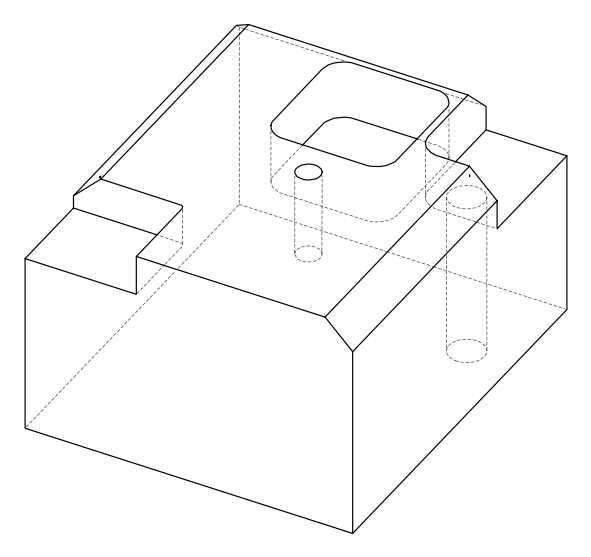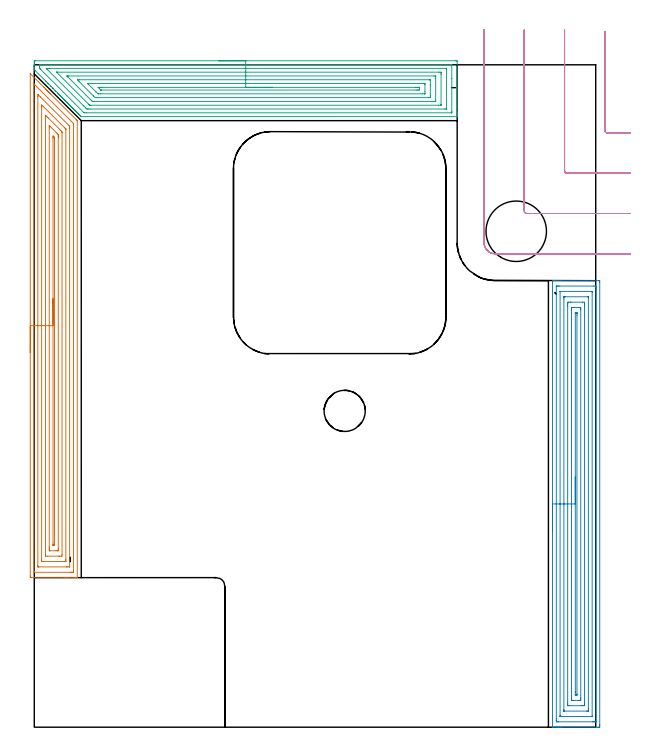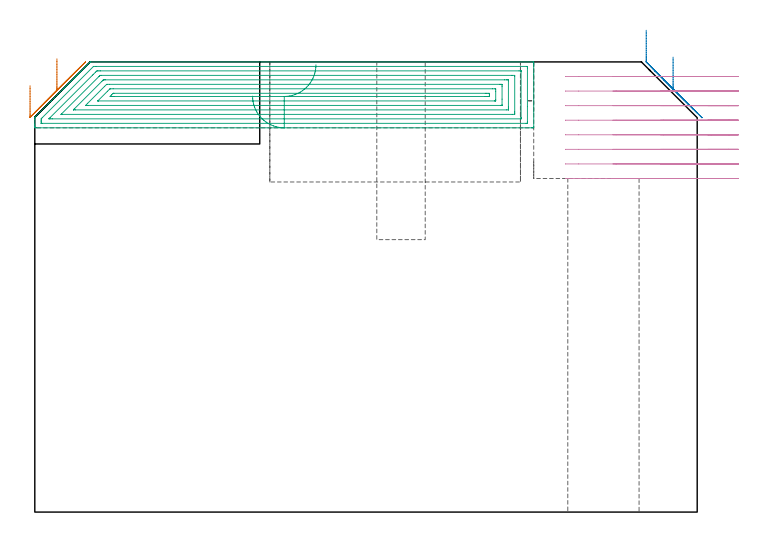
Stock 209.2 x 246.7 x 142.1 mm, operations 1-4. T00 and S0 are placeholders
(PLAN: 12 operations, 9 tool changes, 88.6 min)
(1 AREA_MILL | FG_CHAMFER_SURFACE | UGT0205_001 | 10.24 min | 30293 mm3)
(2 AREA_MILL_1 | FG_CHAMFER_SURFACE_1 | UGT0205_001 | 9.53 min | 26939 mm3)
(3 AREA_MILL_2 | FG_CHAMFER_SURFACE_2 | UGT0205_001 | 9.88 min | 33624 mm3)
(4 MILL_CORNER_NOTCH_RECTANGULAR | CORNER_NOTCH_RECTANGULAR | UGT0201_094 | Follow Part, ap 5, ae 75% | 6.69 min | 148172 mm3)
(5 MILL_CORNER_NOTCH_RECTANGULAR_1 | CORNER_NOTCH_RECTANGULAR_1 | NXT0201_008 | Follow Part, ap 1.5, ae 75% | 41.81 min | 101212 mm3)
(6 MILL_RECTANGULAR_POCKET | POCKET_RECTANGULAR_STRAIGHT | UGT0201_094 | Follow Part, ap 5, ae 75% | 7.88 min | 242034 mm3)
(7 MILL_BLIND_HOLE_FROM_SOLID_MATERIAL | STEP1POCKET | NXT0201_011 | Spiral | 0.95 min | 10315 mm3)
(8 SPOT_DRILL | STEP1HOLE | NXT0321_9005460120000 | 0.06 min | 178 mm3)
(9 DRILL_BLIND_HOLE_INTO_CENTER | STEP1HOLE | NXT0301_067 | 0.07 min | 830 mm3)
(10 GUN_DRILL_THROUGH_HOLE | STEP1HOLE | UGT0307_006 | 0.52 min | 5840 mm3)
(11 DRILL_TO_ENLARGE_THROUGH_HOLE | STEP1HOLE | NXT0301_104 | 0.45 min | 9352 mm3)
(12 DRILL_TO_ENLARGE_THROUGH_HOLE_1 | STEP1HOLE | UGT0301_054 | 0.47 min | 25652 mm3)
(TOOL UGT0205_001 | Chamfer Mill 20 x 3 x 45 deg. | D20 FL50 Z2)
(TOOL UGT0201_094 | End mill 20 mm | D20 FL38 Z4)
(TOOL NXT0201_008 | ENDMILL 6mm [2P460-0600-NA 1630] | D6 FL26 Z6)
(TOOL NXT0201_011 | ENDMILL 12mm [2P460-1200-NA 1630] | D12 FL38 Z6)
(TOOL NXT0321_9005460120000 | NC Spot Drill, 142deg, 12mm, Carbide, Uncoated | D12 PA142 FL30 Z2)
(TOOL NXT0301_067 | Carbide Drill 9.6mm [860.1-0960-029A1-MM 2214] | D9.6 PA140 FL47 Z2)
(TOOL UGT0307_006 | Gun Drill 9 mm | D9 PA130 FL24 Z1)
(TOOL NXT0301_104 | Carbide Drill 14mm [860.1-1400-112A1-MM 2214] | D14 PA140 FL123 Z2)
(TOOL UGT0301_054 | Twist Drill 22.5 mm | D22.5 PA118 FL155 Z2)
(OP 1 AREA_MILL)
G17 G21 G94 G90
T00 M6
G54
G17 G0 G90 X-1.5 Y139.55 S1061 M3
G43 Z152.1 H0
Z134.6
G94 G1 Y139.588 Z133.728 F250.
Y139.702 Z132.864
Y139.891 Z132.012
Y140.153 Z131.18
Y140.487 Z130.374
Y140.89 Z129.6
Y141.358 Z128.864
Y141.89 Z128.172
Y142.479 Z127.529
Y143.122 Z126.94
Y143.814 Z126.408
Y144.55 Z125.94
Y145.324 Z125.537
Y146.13 Z125.203
Y146.962 Z124.941
Y147.813 Z124.752
Y148.678 Z124.638
Y149.55 Z124.6
X-1.499 Y243.391 Z124.599
X-1.497 Y243.392 Z124.601
X-1.492 Y243.391 Z124.607
X3.383 Y238.517 Z129.483
X3.737 Y238.165 Z129.833
X4.222 Y237.678 Z130.322
X4.458 Y237.443 Z130.556
X4.615 Y237.287 Z130.71
X4.767 Y237.134 Z130.865
X4.905 Y236.996 Z131.002
X5.054 Y236.848 Z131.15
X5.199 Y236.702 Z131.297
X5.351 Y236.55 Z131.449
X5.494 Y236.409 Z131.589
X5.632 Y236.269 Z131.729
X5.797 Y236.104 Z131.895
X5.933 Y235.969 Z132.029
X6.064 Y235.837 Z132.162
X15.612 Y226.289 Z141.711
X15.959 Y225.94 Z142.056
X15.995 Y225.895 Z142.091
X16. Y225.843 Z142.1
Y55.857
X15.998 Y55.71 Z142.089
X15.859 Y55.703 Z141.951
X15.713 Y55.7 Z141.812
X15.334 Z141.434
X14.715 Z140.81
X12.649 Z138.746
X12.08 Z138.175
X11.486 Z137.582
X-1.093 Z125.004
X-1.381 Y55.703 Z124.717
X-1.492 Y55.71 Z124.605
X-1.499 Y55.823 Z124.599
X-1.5 Y56.303 Z124.6
Y149.55
X-0.086 Z126.014
X-0.085 Y239.095 Z126.015
X-0.084 Y239.227 Z126.016
X-0.08 Y239.469 Z126.02
X-0.079 Y239.513 Z126.021
X-0.048 Y239.488 Z126.052
X-0.005 Y239.45 Z126.095
X0.222 Y239.227 Z126.322
X13.837 Y225.612 Z139.937
X14.49 Y224.95 Z140.59
X14.579 Y224.85 Z140.679
X14.581 Y224.76 Z140.681
X14.584 Y224.57 Z140.684
X14.586 Y224.19 Z140.686
Y224.058
X14.585 Y58.22 Z140.685
X14.584 Y58.088 Z140.684
X14.579 Y57.718 Z140.679
X14.214 Y57.705 Z140.314
X13.837 Y57.702 Z139.937
X13.34 Y57.7 Z139.44
X0.167 Z126.267
X-0.011 Y57.702 Z126.089
X-0.039 Y57.704 Z126.061
X-0.068 Y57.71 Z126.032
X-0.079 Y57.716 Z126.021
X-0.08 Y57.737 Z126.02
X-0.085 Y57.956 Z126.015
X-0.086 Y64.518 Z126.014
Y149.55
X1.328 Z127.428
X1.329 Y234.982 Z127.429
X1.331 Y235.658 Z127.431
X1.339 Z127.439
X1.541 Y235.458 Z127.641
X2.235 Y234.766 Z128.335
X12.959 Y224.041 Z139.059
X13.164 Y223.81 Z139.264
X13.169 Y223.382 Z139.269
X13.171 Y223.166 Z139.271
Y60.549
X13.169 Y59.873 Z139.269
X13.167 Y59.765 Z139.267
X13.165 Y59.719 Z139.265
X13.121 Y59.708 Z139.221
X12.959 Y59.705 Z139.059
X12.25 Y59.7 Z138.35
X12.08 Z138.18
X1.711 Y59.701 Z127.811
X1.541 Y59.704 Z127.641
X1.372 Y59.71 Z127.472
X1.335 Y59.714 Z127.435
X1.333 Y59.744 Z127.433
X1.33 Y59.801 Z127.43
X1.329 Y59.873 Z127.429
Y60.089
X1.328 Y149.55 Z127.428
X2.743 Z128.843
X2.744 Y230.867 Z128.844
X2.745 Y231.196 Z128.845
X2.75 Y231.753 Z128.85
X3.298 Y231.249 Z129.398
X3.354 Y231.196 Z129.454
X11.386 Y223.166 Z137.486
X11.575 Y222.974 Z137.675
X11.703 Y222.841 Z137.803
X11.748 Y222.792 Z137.848
X11.751 Y222.776 Z137.851
X11.754 Y222.742 Z137.854
X11.757 Y222.602 Z137.857
Y62.55
X11.756 Y61.987 Z137.856
X11.753 Y61.798 Z137.853
X11.75 Y61.731 Z137.85
X11.746 Y61.709 Z137.846
X11.724 Y61.708 Z137.824
X11.62 Y61.704 Z137.72
X11.202 Y61.7 Z137.302
X11.16 Z137.26
X3.256 Z129.356
X2.879 Y61.706 Z128.979
X2.785 Y61.71 Z128.885
X2.749 Y61.715 Z128.849
X2.747 Y61.745 Z128.847
X2.745 Y61.826 Z128.845
X2.743 Y62.221 Z128.843
Y62.55
Y149.55
X4.157 Z130.257
X4.158 Y227.627 Z130.258
Y227.646
X4.176 Y227.914 Z130.276
X4.471 Y227.627 Z130.571
X5.054 Y227.047 Z131.154
X5.367 Y226.735 Z131.467
X9.446 Y222.656 Z135.546
X9.826 Y222.273 Z135.926
X10.324 Y221.766 Z136.424
X10.342 Y221.381 Z136.442
X10.343 Y221.362 Z136.443
Y64.315
X10.324 Y63.71 Z136.424
X10.067 Y63.703 Z136.167
X9.446 Y63.7 Z135.546
X9.192 Z135.292
X4.799 Y63.701 Z130.899
X4.176 Y63.71 Z130.276
X4.158 Y64.334 Z130.258
X4.157 Y64.353 Z130.257
Y149.55
X5.571 Z131.671
Y223.166
X5.572 Y223.532 Z131.672
X5.576 Y224.058 Z131.676
X5.577 Y224.062 Z131.677
X5.589 Y224.058 Z131.689
X5.933 Y223.719 Z132.033
X8.271 Y221.381 Z134.371
X8.567 Y221.081 Z134.667
X8.859 Y220.782 Z134.959
X8.922 Y220.704 Z135.022
X8.925 Y220.611 Z135.025
X8.927 Y220.489 Z135.027
X8.928 Y220.122 Z135.028
X8.929 Y219.596 Z135.029
Y66.644
X8.927 Y66.119 Z135.027
X8.923 Y65.757 Z135.023
X8.921 Y65.71 Z135.021
X8.876 Y65.707 Z134.976
X8.773 Y65.703 Z134.873
X8.567 Y65.701 Z134.667
X8.101 Y65.7 Z134.201
X5.795 Y65.701 Z131.895
X5.685 Y65.704 Z131.785
X5.613 Y65.708 Z131.713
X5.578 Y65.712 Z131.678
X5.577 Y65.752 Z131.677
X5.573 Y66.119 Z131.673
X5.572 Y66.486 Z131.672
X5.571 Y67.011 Z131.671
Y149.55
X6.985 Z133.085
X6.986 Y219.419 Z133.086
X6.987 Y219.596 Z133.087
X6.992 Y220.134 Z133.092
X6.996 Y220.195 Z133.096
X7.073 Y220.121 Z133.173
X7.248 Y219.949 Z133.348
X7.423 Y219.77 Z133.523
X7.508 Y219.681 Z133.608
X7.51 Y219.596 Z133.61
X7.512 Y219.419 Z133.612
X7.514 Y218.882 Z133.614
X7.515 Y218.704 Z133.615
X7.514 Y68.081 Z133.614
X7.513 Y67.904 Z133.613
X7.51 Y67.77 Z133.61
X7.508 Y67.712 Z133.608
X7.45 Y67.708 Z133.55
X7.35 Y67.704 Z133.45
X7.008 Y67.703 Z133.108
X6.999 Y67.71 Z133.099
X6.992 Y67.719 Z133.092
X6.988 Y67.904 Z133.088
X6.986 Y68.081 Z133.086
X6.985 Y68.619 Z133.085
Y149.55
Y150.422 Z133.123
Y151.286 Z133.237
Y152.138 Z133.426
Y152.97 Z133.688
Y153.776 Z134.022
Y154.55 Z134.425
Y155.286 Z134.894
Y155.978 Z135.425
Y156.621 Z136.014
Y157.21 Z136.657
Y157.742 Z137.35
Y158.21 Z138.085
Y158.613 Z138.859
Y158.947 Z139.665
Y159.209 Z140.497
Y159.398 Z141.349
Y159.512 Z142.214
Y159.55 Z143.085
G0 Z152.1
M5
M2
(OP 2 AREA_MILL_1)
G17 G21 G94 G90
T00 M6
G54
G17 G0 G90 X193. Y73.15 S1061 M3
G43 Z152.1 H0
G94 G1 Y73.188 Z151.228 F250.
Y73.302 Z150.363
Y73.491 Z149.512
Y73.753 Z148.68
Y74.087 Z147.874
Y74.49 Z147.1
Y74.959 Z146.364
Y75.49 Z145.672
Y76.079 Z145.029
Y76.722 Z144.439
Y77.414 Z143.908
Y78.15 Z143.44
Y78.924 Z143.037
Y79.73 Z142.703
Y80.562 Z142.441
Y81.414 Z142.252
Y82.278 Z142.138
Y83.15 Z142.1
Y166.142
X193.006 Y166.29 Z142.093
X193.31 Y166.3 Z141.79
X193.692 Z141.407
X194.317 Z140.778
X195.509 Z139.587
X196.078 Z139.016
X205.62 Z129.477
X210.164 Z124.934
X210.451 Y166.297 Z124.647
X210.592 Y166.29 Z124.505
X210.599 Y166.147 Z124.499
X210.6 Y165.696 Z124.5
Y1.055
X210.599 Y0.605 Z124.501
X210.595 Y0.167 Z124.503
X210.592 Y0.01 Z124.506
X210.164 Y0.005 Z124.934
X209.567 Y0. Z125.53
X196.674 Z138.421
X196.078 Z139.016
X195.509 Z139.587
X195.197 Z139.899
X194.629 Z140.467
X194.317 Z140.778
X193.309 Y0.001 Z141.791
X193.006 Y0.01 Z142.093
X193. Y0.158 Z142.1
Y83.15
X194.414 Z140.686
X194.415 Y164.109 Z140.685
X194.416 Y164.208 Z140.684
X194.418 Y164.257 Z140.682
X194.421 Y164.277 Z140.679
X194.432 Y164.29 Z140.668
X194.816 Y164.297 Z140.284
X195.197 Y164.299 Z139.903
X195.694 Y164.3 Z139.406
X208.403 Y164.299 Z126.697
X208.903 Y164.296 Z126.197
X209.096 Y164.29 Z126.004
X209.179 Y164.267 Z125.921
X209.184 Y164.011 Z125.916
X209.185 Y163.911 Z125.915
X209.186 Y163.117 Z125.914
X209.185 Y2.191 Z125.915
X209.184 Y2.092 Z125.916
X209.182 Y2.043 Z125.918
X209.179 Y2.023 Z125.921
X209.168 Y2.01 Z125.932
X208.784 Y2.003 Z126.316
X208.403 Y2.001 Z126.697
X207.906 Y2. Z127.194
X195.197 Y2.001 Z139.903
X194.697 Y2.004 Z140.403
X194.504 Y2.01 Z140.596
X194.421 Y2.033 Z140.679
X194.416 Y2.289 Z140.684
X194.415 Y2.389 Z140.685
X194.414 Y3.183 Z140.686
Y83.15
X195.828 Z139.272
X195.829 Y162.126 Z139.271
X195.83 Y162.252 Z139.27
X195.832 Y162.282 Z139.268
X195.834 Y162.29 Z139.266
X195.849 Y162.294 Z139.251
X195.907 Y162.299 Z139.193
X207.522 Y162.3 Z127.578
X207.694 Y162.297 Z127.406
X207.743 Y162.294 Z127.357
X207.765 Y162.289 Z127.335
X207.767 Y162.276 Z127.333
X207.77 Y162.21 Z127.33
X207.771 Y162.126 Z127.329
X207.772 Y161.873 Z127.328
X207.771 Y4.174 Z127.329
X207.77 Y4.048 Z127.33
X207.768 Y4.018 Z127.332
X207.766 Y4.01 Z127.334
X207.751 Y4.006 Z127.349
X207.693 Y4.001 Z127.407
X196.078 Y4. Z139.022
X195.906 Y4.003 Z139.194
X195.857 Y4.006 Z139.243
X195.835 Y4.011 Z139.265
X195.833 Y4.024 Z139.267
X195.83 Y4.09 Z139.27
X195.829 Y4.174 Z139.271
X195.828 Y4.427 Z139.272
Y83.15
X197.243 Z137.857
Y159.449
X197.245 Y160.051 Z137.855
X197.248 Y160.253 Z137.852
X197.249 Y160.282 Z137.851
X197.263 Y160.29 Z137.837
X197.314 Y160.294 Z137.786
X197.419 Y160.297 Z137.681
X197.838 Y160.3 Z137.262
X206.186 Y160.299 Z128.914
X206.282 Y160.297 Z128.818
X206.33 Y160.293 Z128.77
X206.349 Y160.29 Z128.751
X206.351 Y160.278 Z128.749
X206.353 Y160.178 Z128.747
X206.357 Y159.738 Z128.743
Y6.851
X206.355 Y6.25 Z128.745
X206.352 Y6.047 Z128.748
X206.351 Y6.018 Z128.749
X206.337 Y6.01 Z128.763
X206.286 Y6.006 Z128.814
X206.182 Y6.003 Z128.918
X205.762 Y6. Z129.338
X197.414 Y6.001 Z137.686
X197.318 Y6.003 Z137.782
X197.27 Y6.007 Z137.83
X197.251 Y6.01 Z137.849
X197.25 Y6.022 Z137.85
X197.247 Y6.122 Z137.853
X197.243 Y6.562 Z137.857
Y83.15
X198.657 Z136.443
Y156.834
X198.661 Y157.664 Z136.439
X198.663 Y157.72 Z136.437
X198.719 Y158.29 Z136.381
X198.975 Y158.296 Z136.125
X199.599 Y158.299 Z135.501
X199.852 Y158.3 Z135.248
X204.256 Y158.298 Z130.844
X204.881 Y158.29 Z130.219
X204.936 Y157.664 Z130.164
X204.94 Y157.605 Z130.16
X204.943 Y156.772 Z130.157
Y156.709
Y9.466
X204.939 Y8.636 Z130.161
X204.937 Y8.58 Z130.163
X204.881 Y8.01 Z130.219
X204.625 Y8.004 Z130.475
X204.001 Y8.001 Z131.099
X203.748 Y8. Z131.352
X199.345 Y8.002 Z135.755
X198.719 Y8.01 Z136.381
X198.664 Y8.636 Z136.436
X198.66 Y8.695 Z136.44
X198.657 Y9.528 Z136.443
Y9.591
Y83.15
X200.071 Z135.029
X200.072 Y155.4 Z135.028
X200.074 Y155.879 Z135.026
X200.078 Y156.286 Z135.022
X200.479 Y156.294 Z134.621
X200.945 Y156.299 Z134.155
X202.706 Z132.394
X203.121 Y156.293 Z131.979
X203.522 Y156.283 Z131.578
X203.526 Y155.879 Z131.574
X203.529 Y155.466 Z131.571
Y10.9
X203.526 Y10.421 Z131.574
X203.522 Y10.014 Z131.578
X203.121 Y10.006 Z131.979
X202.655 Y10.001 Z132.445
X200.894 Z134.206
X200.479 Y10.007 Z134.621
X200.078 Y10.017 Z135.022
X200.074 Y10.421 Z135.026
X200.072 Y10.834 Z135.028
X200.071 Y83.15 Z135.029
X201.485 Z133.615
X201.486 Y154.216
Y154.262 Z133.614
X201.489 Y154.283 Z133.611
X201.49 Y154.286 Z133.61
X201.583 Y154.291 Z133.517
X201.976 Y154.299 Z133.124
X202.038 Y154.3 Z133.062
X202.085 Y154.298 Z133.015
X202.098 Y154.295 Z133.002
X202.107 Y154.291 Z132.993
X202.11 Y154.273 Z132.99
X202.114 Y154.223 Z132.986
X202.115 Y154.095 Z132.985
Y153.456
X202.114 Y12.333 Z132.986
X202.113 Y12.205 Z132.987
X202.11 Y12.047 Z132.99
X202.108 Y12.015 Z132.992
X202.07 Y12.009 Z133.03
X202.003 Y12.004 Z133.097
X201.901 Y12.001 Z133.199
X201.562 Y12. Z133.538
X201.515 Y12.002 Z133.585
X201.502 Y12.005 Z133.598
X201.493 Y12.009 Z133.607
X201.49 Y12.027 Z133.61
X201.486 Y12.077 Z133.614
X201.485 Y13.098 Z133.615
Y83.15
Y84.022 Z133.653
Y84.887 Z133.767
Y85.738 Z133.955
Y86.57 Z134.218
Y87.376 Z134.552
Y88.15 Z134.954
Y88.886 Z135.423
Y89.578 Z135.954
Y90.221 Z136.544
Y90.81 Z137.187
Y91.342 Z137.879
Y91.81 Z138.615
Y92.213 Z139.389
Y92.547 Z140.195
Y92.809 Z141.027
Y92.998 Z141.878
Y93.112 Z142.743
Y93.15 Z143.615
G0 Z152.1
M5
M2
(OP 3 AREA_MILL_2)
G17 G21 G94 G90
T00 M6
G54
G17 G0 G90 X68.75 Y248.2 S1061 M3
G43 Z152.1 H0
Z131.3
G94 G1 X68.788 Z130.428 F250.
X68.902 Z129.563
X69.091 Z128.712
X69.353 Z127.88
X69.687 Z127.074
X70.09 Z126.3
X70.559 Z125.564
X71.09 Z124.872
X71.679 Z124.229
X72.322 Z123.64
X73.014 Z123.108
X73.75 Z122.64
X74.524 Z122.237
X75.33 Z121.903
X76.162 Z121.641
X77.014 Z121.452
X77.878 Z121.338
X78.75 Z121.3
X156.887
X157.189 Y248.197 Z121.302
X157.49 Y248.192 Z121.306
X157.5 Y247.887 Z121.611
Y231.28 Z138.216
Y228.885 Z140.611
Y228.219 Z141.28
Y227.842 Z141.657
X157.493 Y227.453 Z142.039
X157.49 Y227.403 Z142.088
X157.334 Y227.4 Z142.1
X17.58
X17.505 Y227.404 Z142.089
X17.478 Y227.423 Z142.072
X17.394 Y227.504 Z141.993
X17.102 Y227.796 Z141.701
X16.9 Y228. Z141.5
X16.687 Y228.213 Z141.287
X16.608 Y228.29 Z141.206
X16.532 Y228.367 Z141.132
X16.389 Y228.51 Z140.989
X16.311 Y228.587 Z140.909
X16.235 Y228.664 Z140.835
X16.092 Y228.808 Z140.691
X16.014 Y228.885 Z140.612
X15.938 Y228.961 Z140.538
X15.794 Y229.106 Z140.394
X15.716 Y229.182 Z140.315
X15.642 Y229.258 Z140.242
X15.496 Y229.403 Z140.096
X15.419 Y229.479 Z140.017
X15.345 Y229.554 Z139.945
X15.199 Y229.701 Z139.798
X15.122 Y229.776 Z139.72
X15.048 Y229.851 Z139.648
X14.901 Y229.999 Z139.501
X14.825 Y230.073 Z139.423
X14.752 Y230.148 Z139.351
X14.603 Y230.296 Z139.203
X14.528 Y230.37 Z139.126
X14.455 Y230.444 Z139.055
X14.306 Y230.594 Z138.905
X14.23 Y230.668 Z138.829
X14.158 Y230.741 Z138.758
X14.008 Y230.892 Z138.608
X13.933 Y230.965 Z138.531
X13.862 Y231.038 Z138.461
X13.71 Y231.189 Z138.31
X13.636 Y231.262 Z138.234
X13.565 Y231.335 Z138.165
X13.413 Y231.487 Z138.012
X13.339 Y231.559 Z137.937
X13.268 Y231.631 Z137.868
X13.115 Y231.785 Z137.715
X13.042 Y231.856 Z137.64
X12.971 Y231.928 Z137.571
X12.817 Y232.082 Z137.417
X12.745 Y232.154 Z137.343
X12.675 Y232.225 Z137.274
X12.52 Y232.38 Z137.119
X12.447 Y232.451 Z137.046
X12.378 Y232.521 Z136.978
X12.222 Y232.678 Z136.822
X12.15 Y232.748 Z136.748
X12.081 Y232.818 Z136.681
X11.924 Y232.975 Z136.524
X11.853 Y233.045 Z136.451
X11.785 Y233.115 Z136.384
X11.627 Y233.273 Z136.226
X11.556 Y233.342 Z136.154
X11.488 Y233.411 Z136.088
X11.329 Y233.571 Z135.929
X11.259 Y233.639 Z135.857
X11.191 Y233.708 Z135.791
X11.031 Y233.868 Z135.631
X10.962 Y233.937 Z135.56
X10.895 Y234.005 Z135.494
X10.734 Y234.166 Z135.333
X10.664 Y234.234 Z135.263
X10.598 Y234.302 Z135.197
X10.436 Y234.464 Z135.036
X10.367 Y234.531 Z134.965
X10.301 Y234.598 Z134.901
X10.138 Y234.761 Z134.738
X10.07 Y234.828 Z134.668
X10.004 Y234.895 Z134.604
X9.841 Y235.059 Z134.44
X9.773 Y235.125 Z134.371
X9.708 Y235.192 Z134.307
X9.543 Y235.357 Z134.143
X9.476 Y235.423 Z134.074
X9.411 Y235.488 Z134.011
X9.245 Y235.654 Z133.845
X9.178 Y235.72 Z133.777
X9.114 Y235.785 Z133.714
X8.948 Y235.952 Z133.547
X8.881 Y236.017 Z133.48
X8.69 Y236.21 Z133.29
X8.65 Y236.25 Z133.25
X7.99 Y236.909 Z132.588
X7.803 Y237.097 Z132.403
X7.757 Y237.143 Z132.357
X7.098 Y237.8 Z131.696
X6.916 Y237.984 Z131.516
X6.864 Y238.036 Z131.464
X6.207 Y238.692 Z130.805
X6.028 Y238.871 Z130.629
X5.971 Y238.929 Z130.571
X5.315 Y239.583 Z129.913
X5.141 Y239.759 Z129.741
X5.078 Y239.822 Z129.678
X4.424 Y240.475 Z129.022
X4.254 Y240.646 Z128.854
X0.366 Y244.534 Z124.966
X0.166 Y244.736 Z124.764
X0.01 Y244.902 Z124.598
X0.008 Y244.932 Z124.567
X0. Y245.598 Z123.902
Y247.048 Z122.449
Y247.607 Z121.889
Y247.939 Z121.558
X0.002 Y248.191 Z121.305
X0.463 Y248.2 Z121.3
X78.75
Y246.786 Z122.714
X155.101 Y246.785 Z122.715
X155.171 Y246.784 Z122.716
X155.311 Y246.779 Z122.721
X155.49 Y246.766 Z122.734
X155.492 Y246.716 Z122.784
X155.499 Y246.319 Z123.181
X155.5 Y241.513 Z127.987
Y229.378 Z140.122
X155.496 Y228.885 Z140.615
X155.493 Y228.836 Z140.664
X155.491 Y228.827 Z140.673
X155.474 Y228.821 Z140.679
X155.382 Y228.818 Z140.682
X155.242 Y228.815 Z140.685
X19.366
X18.536 Y228.821 Z140.679
X18.473 Y228.877 Z140.623
X18.465 Y228.885 Z140.615
X2.399 Y244.951 Z124.549
X2.183 Y245.17 Z124.33
X2.077 Y245.281 Z124.219
X2.026 Y245.335 Z124.165
X2.01 Y245.426 Z124.074
X2.005 Y245.824 Z123.676
X2.001 Y246.221 Z123.279
X2.004 Y246.716 Z122.784
X2.007 Y246.765 Z122.735
X2.009 Y246.773 Z122.727
X2.026 Y246.779 Z122.721
X2.118 Y246.782 Z122.718
X2.258 Y246.785 Z122.715
X78.75 Y246.786 Z122.714
Y245.372 Z124.128
X153.315 Y245.371 Z124.129
X153.461 Y245.369 Z124.131
X153.485 Y245.367 Z124.133
X153.49 Y245.365 Z124.135
X153.493 Y245.339 Z124.161
X153.498 Y245.24 Z124.26
X153.5 Y245.117 Z124.383
Y244.932 Z124.568
X153.499 Y230.483 Z139.017
X153.495 Y230.298 Z139.202
X153.49 Y230.247 Z139.253
X153.485 Y230.234 Z139.266
X153.478 Y230.233 Z139.267
X153.425 Y230.23 Z139.27
X153.315 Y230.229 Z139.271
X152.862 Y230.228 Z139.272
X20.699 Y230.229 Z139.271
X20.259 Y230.23 Z139.27
X19.802 Y230.232 Z139.268
X19.591 Y230.235 Z139.265
X19.366 Y230.441 Z139.059
X19.134 Y230.668 Z138.832
X18.473 Y231.326 Z138.174
X18.24 Y231.559 Z137.941
X4.868 Y244.932 Z124.568
X4.66 Y245.145 Z124.355
X4.524 Y245.287 Z124.213
X4.455 Y245.365 Z124.135
X4.492 Y245.367 Z124.133
X4.64 Y245.37 Z124.13
X5.078 Y245.371 Z124.129
X5.531 Y245.372 Z124.128
X78.75
Y243.957 Z125.543
X150.72
X151.454 Y243.951 Z125.549
X151.49 Y243.95 Z125.55
X151.493 Y243.904 Z125.596
X151.497 Y243.801 Z125.699
X151.499 Y243.593 Z125.907
X151.5 Y243.178 Z126.322
X151.499 Y232.019 Z137.481
X151.496 Y231.804 Z137.696
X151.493 Y231.696 Z137.804
X151.489 Y231.65 Z137.85
X151.44 Y231.648 Z137.852
X150.636 Y231.643 Z137.857
X150.552
X21.068
X20.664 Y231.648 Z137.852
X20.618 Y231.65 Z137.85
X20.544 Y231.716 Z137.784
X20.416 Y231.837 Z137.663
X20.259 Y231.99 Z137.51
X8.396 Y243.853 Z125.647
X8.356 Y243.895 Z125.605
X8.316 Y243.94 Z125.56
X8.309 Y243.952 Z125.548
X8.31 Y243.953 Z125.547
X8.345 Y243.955 Z125.545
X8.65 Y243.957 Z125.543
X8.734
X78.75
Y242.543 Z126.957
X148.85
X149.461 Y242.54 Z126.96
X149.483 Y242.537 Z126.963
X149.49 Y242.533 Z126.967
X149.497 Y242.504 Z126.996
X149.499 Y242.258 Z127.242
X149.5 Y241.609 Z127.891
X149.499 Y233.342 Z136.158
X149.497 Y233.18 Z136.32
X149.493 Y233.099 Z136.401
X149.49 Y233.065 Z136.435
X149.421 Y233.063 Z136.437
X149.134 Y233.059 Z136.441
X148.85 Y233.057 Z136.443
X148.243
X22.331
X22.045 Y233.058 Z136.442
X21.759 Y233.061 Z136.439
X21.679 Y233.064 Z136.436
X21.641 Y233.069 Z136.431
X21.619 Y233.087 Z136.413
X21.53 Y233.172 Z136.328
X21.356 Y233.342 Z136.158
X21.152 Y233.546 Z135.954
X12.441 Y242.258 Z127.242
X12.222 Y242.48 Z127.02
X12.176 Y242.534 Z126.966
X12.18 Y242.537 Z126.963
X12.222 Y242.538 Z126.962
X12.83 Y242.542 Z126.958
X78.75 Y242.543 Z126.957
Y241.129 Z128.371
X147.064 Y241.128 Z128.372
X147.303 Y241.127 Z128.373
X147.433 Y241.124 Z128.376
X147.489 Y241.122 Z128.378
X147.491 Y241.089 Z128.411
X147.498 Y240.933 Z128.567
X147.5 Y239.148 Z130.352
Y235.125 Z134.375
X147.499 Y234.691 Z134.809
X147.495 Y234.545 Z134.955
X147.49 Y234.494 Z135.006
X147.486 Y234.477 Z135.023
X147.472 Y234.476 Z135.024
X147.392 Y234.474 Z135.026
X147.064 Y234.472 Z135.028
X146.826 Y234.471 Z135.029
X23.592 Y234.472 Z135.028
X22.938 Y234.476 Z135.024
X22.693 Y234.478 Z135.022
X22.045 Y235.103 Z134.397
X22.022 Y235.125 Z134.375
X16.687 Y240.461 Z129.039
X16.039 Y241.122 Z128.378
X16.687 Y241.127 Z128.373
X16.925 Y241.128 Z128.372
X78.75 Y241.129 Z128.371
Y239.715 Z129.785
X145.147 Y239.714 Z129.786
X145.278 Y239.713 Z129.787
X145.409 Y239.71 Z129.79
X145.488 Y239.708 Z129.792
X145.493 Y239.657 Z129.843
X145.496 Y239.583 Z129.917
X145.499 Y239.362 Z130.138
Y236.687 Z132.813
X145.493 Y236.017 Z133.483
X145.49 Y235.908 Z133.592
X145.482 Y235.892 Z133.608
X145.453 Y235.889 Z133.611
X145.408 Y235.887 Z133.613
X145.278 Y235.886 Z133.614
X144.517 Y235.885 Z133.615
X24.724 Y235.886 Z133.614
X23.959 Y235.889 Z133.611
X23.831 Y235.892 Z133.608
X23.711 Y235.899 Z133.601
X23.589 Y236.017 Z133.483
X22.938 Y236.66 Z132.84
X20.014 Y239.583 Z129.917
X19.935 Y239.666 Z129.834
X19.909 Y239.696 Z129.804
X19.902 Y239.707 Z129.793
X19.91 Y239.708 Z129.792
X19.995 Y239.712 Z129.788
X20.128 Y239.714 Z129.786
X78.75 Y239.715 Z129.785
Y238.301 Z131.199
X142.098 Y238.3 Z131.2
X142.599
X142.993 Y238.298 Z131.202
X143.492 Y238.293 Z131.207
X143.5 Y237.792 Z131.708
X143.492 Y237.307 Z132.193
X143.097 Y237.303 Z132.197
X142.599 Y237.3 Z132.2
X142.207
X24.974
X24.849 Y237.301 Z132.199
X24.787 Y237.304 Z132.196
X24.76 Y237.306 Z132.194
X24.724 Y237.333 Z132.167
X24.25 Y237.8 Z131.7
X23.831 Y238.221 Z131.279
X23.766 Y238.292 Z131.208
X23.831 Y238.293 Z131.207
X24.225 Y238.298 Z131.202
X24.724 Y238.3 Z131.2
X25.116 Y238.301 Z131.199
X78.75
X79.622 Z131.238
X80.487 Z131.351
X81.338 Z131.54
X82.17 Z131.803
X82.976 Z132.136
X83.75 Z132.539
X84.486 Z133.008
X85.178 Z133.539
X85.821 Z134.128
X86.41 Z134.772
X86.942 Z135.464
X87.41 Z136.199
X87.813 Z136.973
X88.147 Z137.779
X88.409 Z138.611
X88.598 Z139.463
X88.712 Z140.328
X88.75 Z141.199
G0 Z152.1
M5
M2
(OP 4 MILL_CORNER_NOTCH_RECTANGULAR)
G17 G21 G94 G90
T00 M6
G54
G17 G0 G90 X212.5 Y259.104 S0 M3
G43 Z152.1 H0
Z137.5
G94 G1 Y256.104 F250.
Y222.296 F500.
G3 X213.496 Y221.3 R1.
G1 X219.1
X222.1 F250.
G0 Z152.1
X197.5 Y259.7
Z137.5
G1 Y256.7
Y207.296 F500.
G3 X198.496 Y206.3 R1.
G1 X219.1
X222.1 F250.
G0 Z152.1
X182.5 Y259.7
Z137.5
G1 Y256.7
Y192.296 F500.
G3 X183.496 Y191.3 R1.
G1 X219.1
X222.1 F250.
G0 Z152.1
X167.5 Y259.7
Z137.5
G1 Y256.7
Y180.5 F500.
G3 X171.7 Y176.3 R4.2
G1 X219.1
X222.1 F250.
G0 Z152.1
X212.5 Y259.104
Z132.9
G1 Y256.104
Y222.296 F500.
G3 X213.496 Y221.3 R1.
G1 X219.1
X222.1 F250.
G0 Z152.1
X197.5 Y259.7
Z132.9
G1 Y256.7
Y207.296 F500.
G3 X198.496 Y206.3 R1.
G1 X219.1
X222.1 F250.
G0 Z152.1
X182.5 Y259.7
Z132.9
G1 Y256.7
Y192.296 F500.
G3 X183.496 Y191.3 R1.
G1 X219.1
X222.1 F250.
G0 Z152.1
X167.5 Y259.7
Z132.9
G1 Y256.7
Y180.5 F500.
G3 X171.7 Y176.3 R4.2
G1 X219.102
X222.102 F250.
G0 Z152.1
X212.5 Y259.104
Z128.3
G1 Y256.104
Y222.296 F500.
G3 X213.496 Y221.3 R1.
G1 X219.1
X222.1 F250.
G0 Z152.1
X197.5 Y259.7
Z128.3
G1 Y256.7
Y207.296 F500.
G3 X198.496 Y206.3 R1.
G1 X219.1
X222.1 F250.
G0 Z152.1
X182.5 Y259.7
Z128.3
G1 Y256.7
Y192.296 F500.
G3 X183.496 Y191.3 R1.
G1 X219.1
X222.1 F250.
G0 Z152.1
X167.5 Y259.7
Z128.3
G1 Y256.7
Y180.5 F500.
G3 X171.7 Y176.3 R4.2
G1 X219.102
X222.102 F250.
G0 Z152.1
X212.5 Y259.104
Z123.7
G1 Y256.104
Y222.296 F500.
G3 X213.496 Y221.3 R1.
G1 X219.1
X222.1 F250.
G0 Z152.1
X197.5 Y259.7
Z123.7
G1 Y256.7
Y207.296 F500.
G3 X198.496 Y206.3 R1.
G1 X219.1
X222.1 F250.
G0 Z152.1
X182.5 Y259.7
Z123.7
G1 Y256.7
Y192.296 F500.
G3 X183.496 Y191.3 R1.
G1 X219.1
X222.1 F250.
G0 Z152.1
X167.5 Y259.7
Z123.7
G1 Y256.7
Y180.5 F500.
G3 X171.7 Y176.3 R4.2
G1 X219.1
X222.1 F250.
G0 Z152.1
X212.5 Y259.104
Z119.1
G1 Y256.104
Y222.296 F500.
G3 X213.496 Y221.3 R1.
G1 X219.1
X222.1 F250.
G0 Z152.1
X197.5 Y259.7
Z119.1
G1 Y256.7
Y207.296 F500.
G3 X198.496 Y206.3 R1.
G1 X219.1
X222.1 F250.
G0 Z152.1
X182.5 Y259.7
Z119.1
G1 Y256.7
Y192.296 F500.
G3 X183.496 Y191.3 R1.
G1 X219.1
X222.1 F250.
G0 Z152.1
X167.5 Y259.7
Z119.1
G1 Y256.7
Y180.5 F500.
G3 X171.7 Y176.3 R4.2
G1 X219.1
X222.1 F250.
G0 Z152.1
X212.5 Y259.104
Z114.5
G1 Y256.104
Y222.296 F500.
G3 X213.496 Y221.3 R1.
G1 X219.1
X222.1 F250.
G0 Z152.1
X197.5 Y259.7
Z114.5
G1 Y256.7
Y207.296 F500.
G3 X198.496 Y206.3 R1.
G1 X219.1
X222.1 F250.
G0 Z152.1
X182.5 Y259.7
Z114.5
G1 Y256.7
Y192.296 F500.
G3 X183.496 Y191.3 R1.
G1 X219.1
X222.1 F250.
G0 Z152.1
X167.5 Y259.7
Z114.5
G1 Y256.7
Y180.5 F500.
G3 X171.7 Y176.3 R4.2
G1 X219.1
X222.1 F250.
G0 Z152.1
X212.5 Y259.104
Z109.9
G1 Y256.104
Y222.296 F500.
G3 X213.496 Y221.3 R1.
G1 X219.1
X222.1 F250.
G0 Z152.1
X197.5 Y259.7
Z109.9
G1 Y256.7
Y207.296 F500.
G3 X198.496 Y206.3 R1.
G1 X219.1
X222.1 F250.
G0 Z152.1
X182.5 Y259.7
Z109.9
G1 Y256.7
Y192.296 F500.
G3 X183.496 Y191.3 R1.
G1 X219.1
X222.1 F250.
G0 Z152.1
X167.5 Y259.7
Z109.9
G1 Y256.7
Y180.5 F500.
G3 X171.7 Y176.3 R4.2
G1 X219.1
X222.1 F250.
G0 Z152.1
X212.5 Y259.104
Z105.3
G1 Y256.104
Y222.296 F500.
G3 X213.496 Y221.3 R1.
G1 X219.1
X222.1 F250.
G0 Z152.1
X197.5 Y259.7
Z105.3
G1 Y256.7
Y207.296 F500.
G3 X198.496 Y206.3 R1.
G1 X219.1
X222.1 F250.
G0 Z152.1
X182.5 Y259.7
Z105.3
G1 Y256.7
Y192.296 F500.
G3 X183.496 Y191.3 R1.
G1 X219.1
X222.1 F250.
G0 Z152.1
X167.5 Y259.7
Z105.3
G1 Y256.7
Y180.5 F500.
G3 X171.7 Y176.3 R4.2
G1 X219.1
X222.1 F250.
G0 Z152.1
M5
M2
